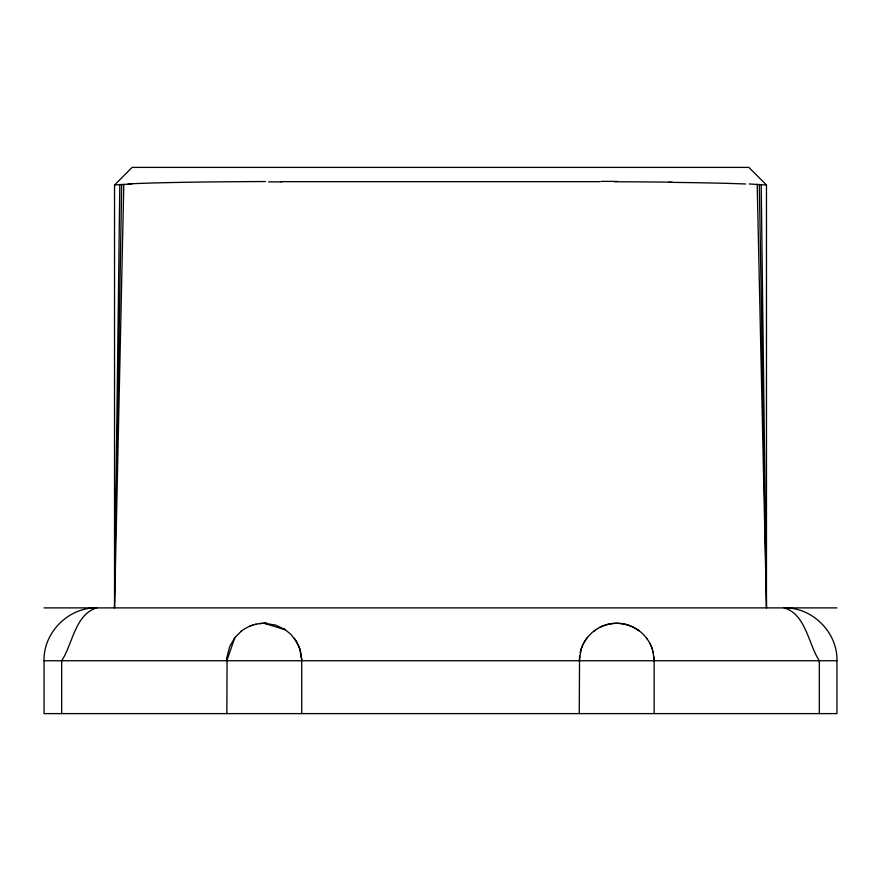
<?xml version="1.0" encoding="UTF-8"?>
<svg xmlns="http://www.w3.org/2000/svg" width="881" height="881" viewBox="0 0 881 881"><rect width="100%" height="100%" fill="white"/><g stroke="black" fill="none" stroke-linecap="round" stroke-linejoin="round"><path stroke-width="1.32" d="M226.858 713.61L227.067 656.819L229.71 646.412L235.106 637.315M579.258 713.61L579.555 656.059M819.33 713.61L819.33 660.75C808.373 644.264 805.906 614.123 784.09 607.89C812.359 607.141 837.699 632.481 836.95 660.75L836.95 713.61L44.05 713.61L44.05 660.75C43.301 632.481 68.641 607.141 96.91 607.89C75.094 614.123 72.627 644.264 61.67 660.75L61.67 713.61M579.258 660.75L581.196 648.857M131.82 183.964L119.805 184.647L114.53 607.89L114.53 185.01L132.15 167.39L748.85 167.39L766.47 185.01L766.47 607.89L757.197 184.404M121.666 184.536L114.53 607.89L123.803 184.404M226.858 660.155L226.968 657.81M580.15 652.634L581.812 647.15M226.858 660.75L234.753 637.756L241.251 631.237M581.361 648.383L583.365 643.703M581.923 646.863L582.55 645.399M582.826 644.804L586.151 639.099M583.651 643.152L584.422 641.775M584.61 641.456L587.506 637.315M587.153 637.756L591.933 632.668L597.593 628.549M241.042 631.402C248.233 625.631 257.593 622.845 266.778 623.308M594.157 630.851L594.939 630.278M597.45 628.638L600.919 626.798M599.52 627.481L601.778 626.413M601.205 626.666L607.24 624.519A73.696 52.111 90 0 1 626.16 624.541L627.613 624.937M249.653 626.292L250.512 625.939M602.053 626.292L602.912 625.939M251.658 625.51L252.814 625.114M604.058 625.51L605.214 625.114M605.787 624.937C614.409 622.272 623.99 622.9 632.195 626.666M114.585 184.999L119.805 184.647M280.797 181.651L600.203 181.651M44.05 607.89L836.95 607.89M44.05 660.75L836.95 660.75M749.18 183.964L766.415 184.999M295.564 640.146L290.939 634.441L285.411 629.827L264.3 623.308A73.74 52.133 -90 0 0 259.697 623.594M628.186 625.114L633.88 627.481M632.481 626.798L638.207 630.102M634.441 627.779L635.531 628.384M635.807 628.549C644.606 633.725 651.081 642.656 653.25 652.634M283.407 628.549L284.211 629.045M285.411 629.827L275.566 625.047L264.3 623.308A73.74 52.133 90 0 1 267.174 623.418M638.461 630.278L639.243 630.851M294.287 638.329L298.318 645.112M646.687 638.329L647.128 638.934M295.73 640.41L296.39 641.456M296.578 641.775L299.992 649.44M650.035 643.703L650.321 644.264M650.85 645.399L651.477 646.863M298.45 645.399L299.077 646.863M651.588 647.15L652.105 648.57M299.188 647.15L299.606 648.273M299.705 648.57L301.72 659.572L301.743 713.61M652.204 648.857L652.392 649.44M300.08 649.726L300.322 650.541M300.432 650.916L301.743 660.254M652.986 651.511L654.143 660.155L654.143 713.61M653.933 656.752L654.143 660.75M759.334 184.536L766.47 607.89L761.195 184.647M128.197 183.92A175.363 4.064 0 0 1 265.5 181.552M268.573 181.915A182.62 2.346 -0.1 0 1 281.744 181.871M601.36 181.365A182.708 2.874 0.1 0 1 617.339 181.42M614.365 181.739A176.112 3.7 0.1 0 1 672.159 182.18M668.778 182.334A175.176 3.777 0 0 1 745.645 183.997M255.127 624.442A73.74 52.133 -90 0 1 256.272 624.177"/></g></svg>
